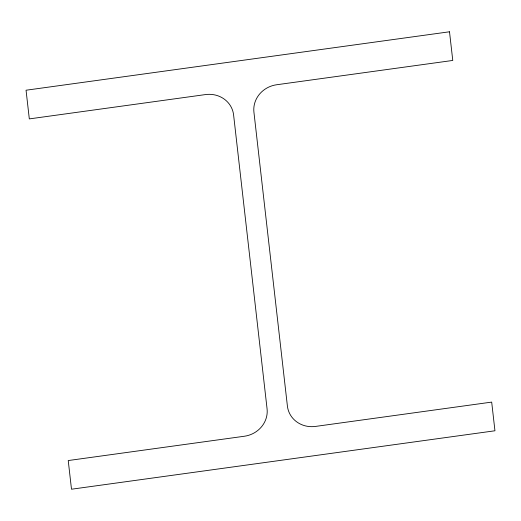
<?xml version="1.0" encoding="UTF-8"?>
<svg xmlns="http://www.w3.org/2000/svg" width="521" height="521" viewBox="0 0 521 521"><rect width="100%" height="100%" fill="white"/><g stroke="black" fill="none" stroke-linecap="round" stroke-linejoin="round"><path stroke-width="0.78" d="M449.506 31.781L26.05 90.224L29.313 118.899L205.476 94.581A25.698 23.992 -17.3 0 1 233.603 114.965L267.071 408.835A25.698 23.992 -17.3 0 1 244.388 436.24L68.231 460.551L71.494 489.219L494.95 430.776L491.687 402.101L315.524 426.419A25.698 23.992 -17.3 0 1 287.397 406.035L253.929 112.165A25.698 23.992 -17.3 0 1 276.612 84.76L452.769 60.449L449.506 31.781"/></g></svg>
